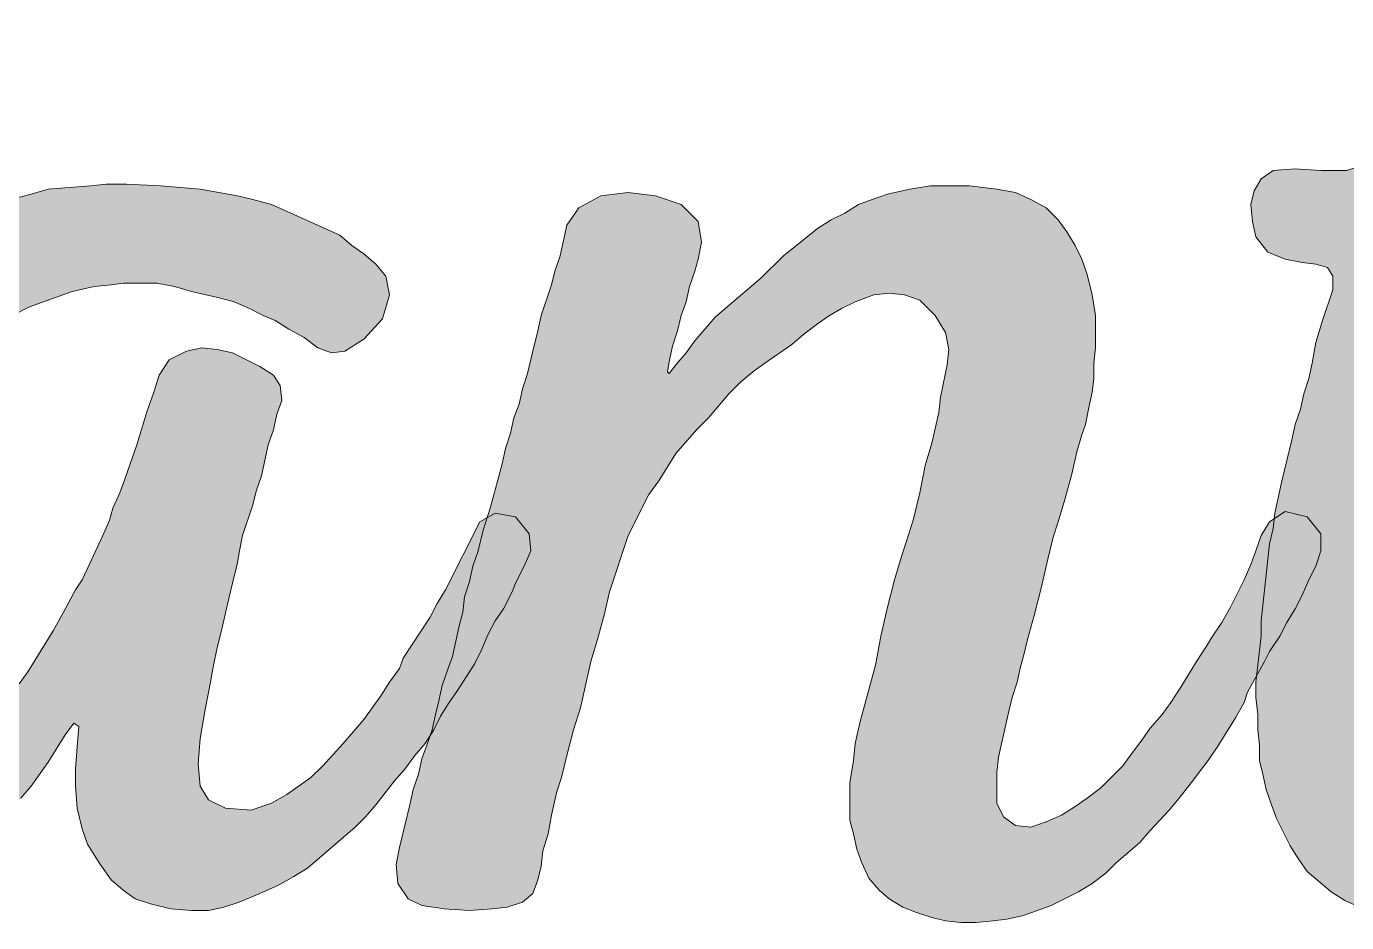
# Model space of a CAD drawing. Header units: inches. Extents: x 0.43 to 5.57, y -5.37 to -0.63.
# Drawn here: x 2.151 to 3.901, y -5.372 to -4.184 of the extents above; entities that cross this region are included whole.
import ezdxf

# ---------------------------------------------------------------- set-up
doc = ezdxf.new("R2010")
doc.units = ezdxf.units.IN
doc.header["$MEASUREMENT"] = 0
doc.layers.add('Layer 1', color=7, linetype='Continuous')

# ---------------------------------------------------------------- blocks, each defined once
blk = doc.blocks.new('block 3')
at = {"layer": 'Layer 1', "true_color": 0xcb963a}
h = blk.add_hatch(color=33, dxfattribs=at)
h.dxf.hatch_style = 2
h.paths.add_polyline_path([(4.5118, -4.8567), (4.5118, -4.8815), (4.5028, -4.9042), (4.4756, -4.9539), (4.4666, -4.9743), (4.4576, -4.9924), (4.4349, -5.0286), (4.4259, -5.0444), (4.4146, -5.0625), (4.3965, -5.0964), (4.3874, -5.1123), (4.3739, -5.1326), (4.3467, -5.1643), (4.3354, -5.1824), (4.3241, -5.1982), (4.3105, -5.2141), (4.2675, -5.257), (4.2359, -5.2819), (4.2042, -5.3091), (4.1861, -5.3226), (4.1612, -5.3362), (4.1341, -5.3475), (4.1137, -5.3565), (4.0934, -5.3633), (4.0753, -5.3679), (4.0549, -5.3701), (3.9916, -5.3701), (3.9712, -5.3679), (3.9509, -5.3633), (3.9237, -5.3543), (3.8989, -5.343), (3.8808, -5.3317), (3.8491, -5.3045), (3.8378, -5.2887), (3.8265, -5.2706), (3.8084, -5.2344), (3.8016, -5.2163), (3.7948, -5.196), (3.7903, -5.1756), (3.7858, -5.1575), (3.7858, -5.1371), (3.7835, -5.1168), (3.7835, -5.0964), (3.7812, -5.0738), (3.7812, -5.0534), (3.788, -4.9924), (3.788, -4.972), (3.7993, -4.8702), (3.8039, -4.8499), (3.8061, -4.8295), (3.8152, -4.7888), (3.8219, -4.7594), (3.8287, -4.7323), (3.8333, -4.7119), (3.8401, -4.6916), (3.8446, -4.6712), (3.8514, -4.6508), (3.8559, -4.6305), (3.8604, -4.6033), (3.8695, -4.5739), (3.883, -4.5332), (3.883, -4.5151), (3.8762, -4.5038), (3.8604, -4.4993), (3.8423, -4.497), (3.8197, -4.4925), (3.7971, -4.4835), (3.7812, -4.4631), (3.7767, -4.4427), (3.7745, -4.4201), (3.779, -4.402), (3.788, -4.3862), (3.8039, -4.3749), (3.8333, -4.3726), (3.8672, -4.3749), (3.9011, -4.3749), (3.9237, -4.3681), (3.9328, -4.3523), (3.9373, -4.3296), (3.9418, -4.3115), (3.9486, -4.2912), (3.9577, -4.2731), (3.9667, -4.2527), (3.9735, -4.2346), (3.9871, -4.1939), (3.9961, -4.1532), (4.0029, -4.1328), (4.012, -4.1148), (4.0255, -4.074), (4.0323, -4.056), (4.0414, -4.0356), (4.0482, -4.0152), (4.0549, -3.9971), (4.0617, -3.9768), (4.0708, -3.9587), (4.0798, -3.9383), (4.0843, -3.9202), (4.0911, -3.8999), (4.1002, -3.8795), (4.1115, -3.8637), (4.1296, -3.8524), (4.1499, -3.8479), (4.1726, -3.8501), (4.1997, -3.8546), (4.2291, -3.8614), (4.2495, -3.8727), (4.2675, -3.8886), (4.2743, -3.9135), (4.2698, -3.9338), (4.2585, -3.9632), (4.2449, -3.9949), (4.2336, -4.0243), (4.2268, -4.0469), (4.2223, -4.0605), (4.2155, -4.0831), (4.1906, -4.1577), (4.1839, -4.1758), (4.1771, -4.1962), (4.168, -4.2256), (4.1545, -4.2595), (4.1386, -4.307), (4.1341, -4.3274), (4.125, -4.3455), (4.1183, -4.3636), (4.1183, -4.3794), (4.1318, -4.3907), (4.1567, -4.3952), (4.1793, -4.3952), (4.2178, -4.393), (4.2495, -4.3907), (4.3196, -4.3907), (4.349, -4.393), (4.3648, -4.4065), (4.3693, -4.4314), (4.3693, -4.4608), (4.3625, -4.4812), (4.3512, -4.497), (4.3354, -4.5083), (4.3151, -4.5151), (4.2947, -4.5196), (4.2721, -4.5219), (4.211, -4.5242), (4.1861, -4.5242), (4.1658, -4.5219), (4.0821, -4.5219), (4.0685, -4.531), (4.0617, -4.549), (4.0527, -4.5762), (4.0436, -4.6124), (4.0346, -4.6508), (4.0233, -4.687), (4.0142, -4.7255), (4.0052, -4.7617), (3.9984, -4.7933), (3.9961, -4.8069), (3.9893, -4.8386), (3.9826, -4.8635), (3.9758, -4.8861), (3.9667, -4.9268), (3.9645, -4.9539), (3.9599, -4.9833), (3.9554, -5.024), (3.9554, -5.0874), (3.9599, -5.1168), (3.9645, -5.1439), (3.9712, -5.1643), (3.9803, -5.1846), (3.9916, -5.2005), (4.0165, -5.2163), (4.0482, -5.2299), (4.073, -5.2344), (4.0956, -5.2344), (4.1205, -5.2299), (4.1748, -5.2027), (4.2381, -5.1485), (4.254, -5.1326), (4.2653, -5.119), (4.2879, -5.0896), (4.3173, -5.0534), (4.3286, -5.0376), (4.3377, -5.0195), (4.349, -5.0014), (4.3625, -4.9833), (4.3739, -4.9675), (4.3852, -4.9494), (4.3942, -4.9313), (4.401, -4.9109), (4.4123, -4.8883), (4.4236, -4.8702), (4.4372, -4.8476), (4.4643, -4.8295), (4.4937, -4.8341)])
h = blk.add_hatch(color=33, dxfattribs=at)
h.dxf.hatch_style = 2
h.paths.add_polyline_path([(2.7995, -4.9223), (2.795, -4.9336), (2.7837, -4.9562), (2.7724, -4.972), (2.7633, -4.9901), (2.7543, -5.0105), (2.7453, -5.0286), (2.7226, -5.0648), (2.7113, -5.0806), (2.7, -5.0987), (2.691, -5.1168), (2.6797, -5.1349), (2.6661, -5.1507), (2.6525, -5.1688), (2.6389, -5.1846), (2.6141, -5.2163), (2.6005, -5.2321), (2.5869, -5.2457), (2.5236, -5.3), (2.5055, -5.3113), (2.4851, -5.3226), (2.4603, -5.3339), (2.4331, -5.3452), (2.4128, -5.352), (2.3924, -5.3565), (2.3698, -5.3565), (2.3426, -5.3543), (2.3155, -5.3475), (2.2951, -5.3407), (2.2793, -5.3294), (2.2635, -5.3158), (2.2476, -5.2932), (2.2318, -5.2683), (2.225, -5.248), (2.2182, -5.2208), (2.216, -5.1914), (2.216, -5.1688), (2.2182, -5.1394), (2.2205, -5.1123), (2.2137, -5.1077), (2.2024, -5.1236), (2.1798, -5.1598), (2.1572, -5.1914), (2.1436, -5.2073), (2.1323, -5.2231), (2.1187, -5.2389), (2.1074, -5.2548), (2.0916, -5.2683), (2.078, -5.2819), (2.0622, -5.2955), (2.0463, -5.3068), (2.0282, -5.3181), (2.0033, -5.3339), (1.9694, -5.3498), (1.9332, -5.3611), (1.9038, -5.3679), (1.8631, -5.3724), (1.8405, -5.3701), (1.8134, -5.3656), (1.7862, -5.3588), (1.7658, -5.352), (1.7478, -5.3452), (1.7319, -5.3339), (1.7002, -5.3068), (1.6889, -5.2909), (1.6776, -5.2729), (1.6641, -5.248), (1.6505, -5.2141), (1.6437, -5.1846), (1.6414, -5.162), (1.6369, -5.1326), (1.6347, -5.0964), (1.6347, -5.067), (1.6369, -5.0444), (1.6392, -5.015), (1.6437, -4.9879), (1.6505, -4.9652), (1.6573, -4.9381), (1.6641, -4.9087), (1.6708, -4.8883), (1.6799, -4.8702), (1.6867, -4.8499), (1.741, -4.7413), (1.7523, -4.7232), (1.7636, -4.7074), (1.7749, -4.6893), (1.7975, -4.6576), (1.8111, -4.6418), (1.8405, -4.6078), (1.8495, -4.5988), (1.8654, -4.5807), (1.897, -4.5536), (1.9174, -4.5332), (1.9423, -4.5151), (1.9739, -4.4902), (1.992, -4.4789), (2.0079, -4.4676), (2.0282, -4.4586), (2.0554, -4.4473), (2.0803, -4.4337), (2.1029, -4.4224), (2.13, -4.4133), (2.1572, -4.4065), (2.1798, -4.3998), (2.2363, -4.3952), (2.2567, -4.393), (2.2838, -4.393), (2.3291, -4.3952), (2.3811, -4.3998), (2.4308, -4.4088), (2.4512, -4.4133), (2.4761, -4.4201), (2.5666, -4.4608), (2.5824, -4.4744), (2.5982, -4.4857), (2.6141, -4.4993), (2.6276, -4.5151), (2.6322, -4.54), (2.6231, -4.5717), (2.5982, -4.5988), (2.5733, -4.6146), (2.5553, -4.6169), (2.5372, -4.6101), (2.5191, -4.5966), (2.4987, -4.5852), (2.4806, -4.5739), (2.4648, -4.5671), (2.4467, -4.5581), (2.4263, -4.549), (2.4082, -4.5445), (2.3698, -4.5355), (2.3472, -4.5287), (2.3245, -4.5242), (2.2793, -4.5242), (2.2635, -4.5264), (2.2409, -4.5287), (2.2114, -4.5355), (2.1549, -4.5558), (2.1323, -4.5671), (2.1097, -4.5807), (2.0938, -4.592), (2.0757, -4.6033), (2.0599, -4.6146), (2.0441, -4.6282), (2.026, -4.644), (2.0169, -4.6531), (2.0011, -4.6712), (1.9875, -4.687), (1.9762, -4.7029), (1.9491, -4.7345), (1.9377, -4.7504), (1.9264, -4.7685), (1.8993, -4.8227), (1.888, -4.8408), (1.8744, -4.8815), (1.8654, -4.9019), (1.8563, -4.92), (1.8428, -4.9811), (1.836, -5.0037), (1.8292, -5.0648), (1.8292, -5.1281), (1.8314, -5.1507), (1.8382, -5.1711), (1.8473, -5.1892), (1.8586, -5.2073), (1.8722, -5.2208), (1.8925, -5.2299), (1.9197, -5.2344), (1.9491, -5.2321), (1.9694, -5.2254), (2.0056, -5.2073), (2.0373, -5.1801), (2.0508, -5.1666), (2.0667, -5.153), (2.0803, -5.1371), (2.0916, -5.1213), (2.1051, -5.1055), (2.1164, -5.0896), (2.1413, -5.0557), (2.1526, -5.0399), (2.1866, -4.9856), (2.2001, -4.9607), (2.216, -4.9313), (2.225, -4.9177), (2.2522, -4.8589), (2.2612, -4.8386), (2.2657, -4.8227), (2.2748, -4.8024), (2.2816, -4.7843), (2.2883, -4.7639), (2.2974, -4.739), (2.311, -4.6938), (2.32, -4.6689), (2.3268, -4.6463), (2.3404, -4.626), (2.363, -4.6146), (2.3833, -4.6101), (2.4037, -4.6124), (2.4241, -4.6169), (2.4603, -4.635), (2.4784, -4.6463), (2.4874, -4.6599), (2.4897, -4.6802), (2.4829, -4.6983), (2.4784, -4.7187), (2.4716, -4.739), (2.4625, -4.7798), (2.4557, -4.8001), (2.4512, -4.8182), (2.4376, -4.8589), (2.4331, -4.8815), (2.4308, -4.8951), (2.4241, -4.9223), (2.4195, -4.9426), (2.4105, -4.9811), (2.4037, -5.0082), (2.3992, -5.0308), (2.3947, -5.0557), (2.3879, -5.0896), (2.3811, -5.1281), (2.3788, -5.162), (2.3811, -5.1914), (2.3924, -5.2095), (2.415, -5.2208), (2.4489, -5.2231), (2.4761, -5.2141), (2.4964, -5.2027), (2.5281, -5.1801), (2.5439, -5.1643), (2.5711, -5.1349), (2.5982, -5.1032), (2.6208, -5.0716), (2.6322, -5.0534), (2.6457, -5.0354), (2.6503, -5.0218), (2.6864, -4.9675), (2.6955, -4.9494), (2.7068, -4.9313), (2.752, -4.8408), (2.7724, -4.8295), (2.7995, -4.8341), (2.8176, -4.8567), (2.8199, -4.8793), (2.8108, -4.8996)])
h = blk.add_hatch(color=33, dxfattribs=at)
h.dxf.hatch_style = 2
h.paths.add_polyline_path([(3.2497, -4.549), (3.2316, -4.5581), (3.2158, -4.5671), (3.1999, -4.5784), (3.1818, -4.592), (3.166, -4.6056), (3.1298, -4.6305), (3.114, -4.6418), (3.0981, -4.6554), (3.0823, -4.6712), (3.0552, -4.7029), (3.0393, -4.7187), (3.0122, -4.7504), (2.9896, -4.7865), (2.976, -4.8046), (2.9488, -4.8589), (2.924, -4.9336), (2.9172, -4.963), (2.9081, -4.9969), (2.8991, -5.0263), (2.8855, -5.0874), (2.8765, -5.1168), (2.8674, -5.1507), (2.8606, -5.1801), (2.8539, -5.2005), (2.8471, -5.2299), (2.8425, -5.2548), (2.8358, -5.2774), (2.8335, -5.2977), (2.829, -5.3158), (2.8222, -5.3339), (2.8086, -5.3452), (2.7883, -5.352), (2.7679, -5.3543), (2.7385, -5.3565), (2.7046, -5.3543), (2.6752, -5.3498), (2.6571, -5.3407), (2.6435, -5.3204), (2.6412, -5.2955), (2.6458, -5.2729), (2.6525, -5.2435), (2.6593, -5.2163), (2.6639, -5.196), (2.6706, -5.1756), (2.6752, -5.1552), (2.6819, -5.1371), (2.6887, -5.1168), (2.6933, -5.0964), (2.6978, -5.0783), (2.7023, -5.058), (2.7091, -5.0376), (2.7159, -5.0195), (2.7249, -4.9788), (2.7294, -4.9607), (2.7317, -4.9404), (2.7385, -4.92), (2.743, -4.8996), (2.7498, -4.8793), (2.7566, -4.8521), (2.7656, -4.8227), (2.7769, -4.782), (2.7815, -4.7639), (2.786, -4.7436), (2.7928, -4.7232), (2.7973, -4.7029), (2.8041, -4.6848), (2.8086, -4.6644), (2.8154, -4.644), (2.8222, -4.6146), (2.829, -4.5875), (2.8335, -4.5671), (2.8471, -4.5264), (2.8516, -4.5083), (2.8584, -4.488), (2.8674, -4.4473), (2.8833, -4.4246), (2.9127, -4.4088), (2.9488, -4.4043), (2.985, -4.4088), (3.019, -4.4201), (3.0416, -4.4427), (3.0461, -4.4699), (3.0416, -4.4925), (3.0371, -4.5083), (3.0303, -4.5287), (3.0258, -4.549), (3.019, -4.5671), (3.0144, -4.5875), (3.0077, -4.6078), (3.0031, -4.6282), (3.0009, -4.6418), (3.0031, -4.644), (3.0122, -4.6327), (3.0258, -4.6169), (3.0371, -4.6011), (3.0642, -4.5694), (3.08, -4.5558), (3.1094, -4.531), (3.1253, -4.5174), (3.1547, -4.488), (3.1999, -4.4518), (3.218, -4.4405), (3.2361, -4.4314), (3.2542, -4.4201), (3.2723, -4.4133), (3.2927, -4.4065), (3.3221, -4.3998), (3.3492, -4.3952), (3.4012, -4.3952), (3.4374, -4.3998), (3.4623, -4.4043), (3.4827, -4.4133), (3.503, -4.4246), (3.5189, -4.4405), (3.5302, -4.4563), (3.5415, -4.4744), (3.5505, -4.4925), (3.5573, -4.5129), (3.5641, -4.54), (3.5686, -4.5671), (3.5686, -4.6101), (3.5663, -4.6305), (3.5663, -4.6508), (3.5641, -4.6689), (3.5596, -4.6893), (3.555, -4.7119), (3.5505, -4.7255), (3.5437, -4.7481), (3.5369, -4.7775), (3.5279, -4.8114), (3.5189, -4.8408), (3.5121, -4.8612), (3.5053, -4.8906), (3.4962, -4.9291), (3.4872, -4.9652), (3.4781, -4.9969), (3.4736, -5.0173), (3.4691, -5.0331), (3.4646, -5.0534), (3.4578, -5.0738), (3.4533, -5.0919), (3.4397, -5.153), (3.4374, -5.1733), (3.4374, -5.2141), (3.4465, -5.2321), (3.4623, -5.2435), (3.4827, -5.2457), (3.503, -5.2389), (3.5234, -5.2299), (3.5415, -5.2186), (3.5573, -5.2073), (3.5754, -5.1937), (3.6048, -5.1643), (3.6161, -5.1485), (3.6297, -5.1304), (3.641, -5.1145), (3.6568, -5.0964), (3.6681, -5.0806), (3.6817, -5.0602), (3.7021, -5.0263), (3.7156, -5.006), (3.7224, -4.9946), (3.736, -4.9743), (3.7473, -4.9539), (3.7654, -4.9177), (3.7744, -4.8974), (3.7812, -4.8793), (3.788, -4.8589), (3.7993, -4.8408), (3.8197, -4.8273), (3.8491, -4.8341), (3.8672, -4.8567), (3.8672, -4.8793), (3.8604, -4.8996), (3.8514, -4.9177), (3.8423, -4.9381), (3.8333, -4.9562), (3.8219, -4.9743), (3.8129, -4.9924), (3.7993, -5.0127), (3.7925, -5.0263), (3.7699, -5.067), (3.7654, -5.0806), (3.7541, -5.101), (3.7315, -5.1371), (3.7179, -5.1575), (3.7088, -5.1688), (3.6953, -5.1869), (3.6794, -5.2073), (3.6659, -5.2231), (3.641, -5.2502), (3.6274, -5.2661), (3.5958, -5.2932), (3.5822, -5.3068), (3.5641, -5.3204), (3.546, -5.3317), (3.5098, -5.3498), (3.4917, -5.3565), (3.4713, -5.3633), (3.451, -5.3679), (3.4329, -5.3701), (3.4103, -5.3724), (3.3899, -5.3724), (3.3696, -5.3701), (3.3515, -5.3656), (3.3311, -5.3588), (3.313, -5.352), (3.2949, -5.3407), (3.2814, -5.3294), (3.2678, -5.3136), (3.2587, -5.2932), (3.252, -5.2751), (3.2474, -5.2548), (3.2429, -5.2367), (3.2429, -5.1869), (3.2474, -5.1575), (3.2497, -5.1349), (3.2565, -5.1055), (3.2768, -5.0308), (3.2836, -4.9924), (3.2927, -4.9539), (3.3017, -4.9177), (3.3108, -4.8883), (3.3175, -4.868), (3.3266, -4.8386), (3.3356, -4.8024), (3.3424, -4.7662), (3.3515, -4.7368), (3.3605, -4.6961), (3.3628, -4.6757), (3.3718, -4.6327), (3.3741, -4.6124), (3.3696, -4.5898), (3.356, -4.5671), (3.3356, -4.5468), (3.3153, -4.54), (3.2949, -4.5377), (3.2746, -4.54)])
at = {"layer": 'Layer 1', "lineweight": 0}
for points in [[(3.9237, -5.3543), (3.8989, -5.343), (3.8808, -5.3317), (3.8491, -5.3045), (3.8378, -5.2887), (3.8265, -5.2706), (3.8084, -5.2344), (3.8016, -5.2163), (3.7948, -5.196), (3.7903, -5.1756), (3.7858, -5.1575), (3.7858, -5.1371), (3.7835, -5.1168), (3.7835, -5.0964), (3.7812, -5.0738), (3.7812, -5.0534), (3.788, -4.9924), (3.788, -4.972), (3.7993, -4.8702), (3.8039, -4.8499), (3.8061, -4.8295), (3.8152, -4.7888), (3.8219, -4.7594), (3.8287, -4.7323), (3.8333, -4.7119), (3.8401, -4.6916), (3.8446, -4.6712), (3.8514, -4.6508), (3.8559, -4.6305), (3.8604, -4.6033), (3.8695, -4.5739), (3.883, -4.5332), (3.883, -4.5151), (3.8762, -4.5038), (3.8604, -4.4993), (3.8423, -4.497), (3.8197, -4.4925), (3.7971, -4.4835), (3.7812, -4.4631), (3.7767, -4.4427), (3.7745, -4.4201), (3.779, -4.402), (3.788, -4.3862), (3.8039, -4.3749), (3.8333, -4.3726), (3.8672, -4.3749), (3.9011, -4.3749), (3.9237, -4.3681)], [(2.7995, -4.9223), (2.795, -4.9336), (2.7837, -4.9562), (2.7724, -4.972), (2.7633, -4.9901), (2.7543, -5.0105), (2.7453, -5.0286), (2.7226, -5.0648), (2.7113, -5.0806), (2.7, -5.0987), (2.691, -5.1168), (2.6797, -5.1349), (2.6661, -5.1507), (2.6525, -5.1688), (2.6389, -5.1846), (2.6141, -5.2163), (2.6005, -5.2321), (2.5869, -5.2457), (2.5236, -5.3), (2.5055, -5.3113), (2.4851, -5.3226), (2.4603, -5.3339), (2.4331, -5.3452), (2.4128, -5.352), (2.3924, -5.3565), (2.3698, -5.3565), (2.3426, -5.3543), (2.3155, -5.3475), (2.2951, -5.3407), (2.2793, -5.3294), (2.2635, -5.3158), (2.2476, -5.2932), (2.2318, -5.2683), (2.225, -5.248), (2.2182, -5.2208), (2.216, -5.1914), (2.216, -5.1688), (2.2182, -5.1394), (2.2205, -5.1123), (2.2137, -5.1077), (2.2024, -5.1236), (2.1798, -5.1598), (2.1572, -5.1914), (2.1436, -5.2073)], [(2.13, -4.4133), (2.1572, -4.4065), (2.1798, -4.3998), (2.2363, -4.3952), (2.2567, -4.393), (2.2838, -4.393), (2.3291, -4.3952), (2.3811, -4.3998), (2.4308, -4.4088), (2.4512, -4.4133), (2.4761, -4.4201), (2.5666, -4.4608), (2.5824, -4.4744), (2.5982, -4.4857), (2.6141, -4.4993), (2.6276, -4.5151), (2.6322, -4.54), (2.6231, -4.5717), (2.5982, -4.5988), (2.5733, -4.6146), (2.5553, -4.6169), (2.5372, -4.6101), (2.5191, -4.5966), (2.4987, -4.5852), (2.4806, -4.5739), (2.4648, -4.5671), (2.4467, -4.5581), (2.4263, -4.549), (2.4082, -4.5445), (2.3698, -4.5355), (2.3472, -4.5287), (2.3245, -4.5242), (2.2793, -4.5242), (2.2635, -4.5264), (2.2409, -4.5287), (2.2114, -4.5355), (2.1549, -4.5558), (2.1323, -4.5671)], [(2.1413, -5.0557), (2.1526, -5.0399), (2.1866, -4.9856), (2.2001, -4.9607), (2.216, -4.9313), (2.225, -4.9177), (2.2522, -4.8589), (2.2612, -4.8386), (2.2657, -4.8227), (2.2748, -4.8024), (2.2816, -4.7843), (2.2883, -4.7639), (2.2974, -4.739), (2.311, -4.6938), (2.32, -4.6689), (2.3268, -4.6463), (2.3404, -4.626), (2.363, -4.6146), (2.3833, -4.6101), (2.4037, -4.6124), (2.4241, -4.6169), (2.4603, -4.635), (2.4784, -4.6463), (2.4874, -4.6599), (2.4897, -4.6802), (2.4829, -4.6983), (2.4784, -4.7187), (2.4716, -4.739), (2.4625, -4.7798), (2.4557, -4.8001), (2.4512, -4.8182), (2.4376, -4.8589), (2.4331, -4.8815), (2.4308, -4.8951), (2.4241, -4.9223), (2.4195, -4.9426), (2.4105, -4.9811), (2.4037, -5.0082), (2.3992, -5.0308), (2.3947, -5.0557), (2.3879, -5.0896), (2.3811, -5.1281), (2.3788, -5.162), (2.3811, -5.1914), (2.3924, -5.2095), (2.415, -5.2208), (2.4489, -5.2231), (2.4761, -5.2141), (2.4964, -5.2027), (2.5281, -5.1801), (2.5439, -5.1643), (2.5711, -5.1349), (2.5982, -5.1032), (2.6208, -5.0716), (2.6322, -5.0534), (2.6457, -5.0354), (2.6503, -5.0218), (2.6864, -4.9675), (2.6955, -4.9494), (2.7068, -4.9313), (2.752, -4.8408), (2.7724, -4.8295), (2.7995, -4.8341), (2.8176, -4.8567), (2.8199, -4.8793), (2.8108, -4.8996), (2.7995, -4.9223)], [(3.2497, -4.549), (3.2316, -4.5581), (3.2158, -4.5671), (3.1999, -4.5784), (3.1818, -4.592), (3.166, -4.6056), (3.1298, -4.6305), (3.114, -4.6418), (3.0981, -4.6554), (3.0823, -4.6712), (3.0552, -4.7029), (3.0393, -4.7187), (3.0122, -4.7504), (2.9896, -4.7865), (2.976, -4.8046), (2.9488, -4.8589), (2.924, -4.9336), (2.9172, -4.963), (2.9081, -4.9969), (2.8991, -5.0263), (2.8855, -5.0874), (2.8765, -5.1168), (2.8674, -5.1507), (2.8606, -5.1801), (2.8539, -5.2005), (2.8471, -5.2299), (2.8425, -5.2548), (2.8358, -5.2774), (2.8335, -5.2977), (2.829, -5.3158), (2.8222, -5.3339), (2.8086, -5.3452), (2.7883, -5.352), (2.7679, -5.3543), (2.7385, -5.3565), (2.7046, -5.3543), (2.6752, -5.3498), (2.6571, -5.3407), (2.6435, -5.3204), (2.6412, -5.2955), (2.6458, -5.2729), (2.6525, -5.2435), (2.6593, -5.2163), (2.6639, -5.196), (2.6706, -5.1756), (2.6752, -5.1552), (2.6819, -5.1371), (2.6887, -5.1168), (2.6933, -5.0964), (2.6978, -5.0783), (2.7023, -5.058), (2.7091, -5.0376), (2.7159, -5.0195), (2.7249, -4.9788), (2.7294, -4.9607), (2.7317, -4.9404), (2.7385, -4.92), (2.743, -4.8996), (2.7498, -4.8793), (2.7566, -4.8521), (2.7656, -4.8227), (2.7769, -4.782), (2.7815, -4.7639), (2.786, -4.7436), (2.7928, -4.7232), (2.7973, -4.7029), (2.8041, -4.6848), (2.8086, -4.6644), (2.8154, -4.644), (2.8222, -4.6146), (2.829, -4.5875), (2.8335, -4.5671), (2.8471, -4.5264), (2.8516, -4.5083), (2.8584, -4.488), (2.8674, -4.4473), (2.8833, -4.4246), (2.9127, -4.4088), (2.9488, -4.4043), (2.985, -4.4088), (3.019, -4.4201), (3.0416, -4.4427), (3.0461, -4.4699), (3.0416, -4.4925), (3.0371, -4.5083), (3.0303, -4.5287), (3.0258, -4.549), (3.019, -4.5671), (3.0144, -4.5875), (3.0077, -4.6078), (3.0031, -4.6282), (3.0009, -4.6418), (3.0031, -4.644), (3.0122, -4.6327), (3.0258, -4.6169), (3.0371, -4.6011), (3.0642, -4.5694), (3.08, -4.5558), (3.1094, -4.531), (3.1253, -4.5174), (3.1547, -4.488), (3.1999, -4.4518), (3.218, -4.4405), (3.2361, -4.4314), (3.2542, -4.4201), (3.2723, -4.4133), (3.2927, -4.4065), (3.3221, -4.3998), (3.3492, -4.3952), (3.4012, -4.3952), (3.4374, -4.3998), (3.4623, -4.4043), (3.4827, -4.4133), (3.503, -4.4246), (3.5189, -4.4405), (3.5302, -4.4563), (3.5415, -4.4744), (3.5505, -4.4925), (3.5573, -4.5129), (3.5641, -4.54), (3.5686, -4.5671), (3.5686, -4.6101), (3.5663, -4.6305), (3.5663, -4.6508), (3.5641, -4.6689), (3.5596, -4.6893), (3.555, -4.7119), (3.5505, -4.7255), (3.5437, -4.7481), (3.5369, -4.7775), (3.5279, -4.8114), (3.5189, -4.8408), (3.5121, -4.8612), (3.5053, -4.8906), (3.4962, -4.9291), (3.4872, -4.9652), (3.4781, -4.9969), (3.4736, -5.0173), (3.4691, -5.0331), (3.4646, -5.0534), (3.4578, -5.0738), (3.4533, -5.0919), (3.4397, -5.153), (3.4374, -5.1733), (3.4374, -5.2141), (3.4465, -5.2321), (3.4623, -5.2435), (3.4827, -5.2457), (3.503, -5.2389), (3.5234, -5.2299), (3.5415, -5.2186), (3.5573, -5.2073), (3.5754, -5.1937), (3.6048, -5.1643), (3.6161, -5.1485), (3.6297, -5.1304), (3.641, -5.1145), (3.6568, -5.0964), (3.6681, -5.0806), (3.6817, -5.0602), (3.7021, -5.0263), (3.7156, -5.006), (3.7224, -4.9946), (3.736, -4.9743), (3.7473, -4.9539), (3.7654, -4.9177), (3.7744, -4.8974), (3.7812, -4.8793), (3.788, -4.8589), (3.7993, -4.8408), (3.8197, -4.8273), (3.8491, -4.8341), (3.8672, -4.8567), (3.8672, -4.8793), (3.8604, -4.8996), (3.8514, -4.9177), (3.8423, -4.9381), (3.8333, -4.9562), (3.8219, -4.9743), (3.8129, -4.9924), (3.7993, -5.0127), (3.7925, -5.0263), (3.7699, -5.067), (3.7654, -5.0806), (3.7541, -5.101), (3.7315, -5.1371), (3.7179, -5.1575), (3.7088, -5.1688), (3.6953, -5.1869), (3.6794, -5.2073), (3.6659, -5.2231), (3.641, -5.2502), (3.6274, -5.2661), (3.5958, -5.2932), (3.5822, -5.3068), (3.5641, -5.3204), (3.546, -5.3317), (3.5098, -5.3498), (3.4917, -5.3565), (3.4713, -5.3633), (3.451, -5.3679), (3.4329, -5.3701), (3.4103, -5.3724), (3.3899, -5.3724), (3.3696, -5.3701), (3.3515, -5.3656), (3.3311, -5.3588), (3.313, -5.352), (3.2949, -5.3407), (3.2814, -5.3294), (3.2678, -5.3136), (3.2587, -5.2932), (3.252, -5.2751), (3.2474, -5.2548), (3.2429, -5.2367), (3.2429, -5.1869), (3.2474, -5.1575), (3.2497, -5.1349), (3.2565, -5.1055), (3.2768, -5.0308), (3.2836, -4.9924), (3.2927, -4.9539), (3.3017, -4.9177), (3.3108, -4.8883), (3.3175, -4.868), (3.3266, -4.8386), (3.3356, -4.8024), (3.3424, -4.7662), (3.3515, -4.7368), (3.3605, -4.6961), (3.3628, -4.6757), (3.3718, -4.6327), (3.3741, -4.6124), (3.3696, -4.5898), (3.356, -4.5671), (3.3356, -4.5468), (3.3153, -4.54), (3.2949, -4.5377), (3.2746, -4.54), (3.2497, -4.549)]]:
    blk.add_lwpolyline(points, dxfattribs=at)
blk = doc.blocks.new('block 2')
at = {"layer": 'Layer 1'}
blk.add_blockref('block 3', (0, 0), dxfattribs=at)

msp = doc.modelspace()

# ---------------------------------------------------------------- block references
at = {"layer": 'Layer 1'}
msp.add_blockref('block 2', (0, 0), dxfattribs=at)

doc.saveas('drawing.dxf')
